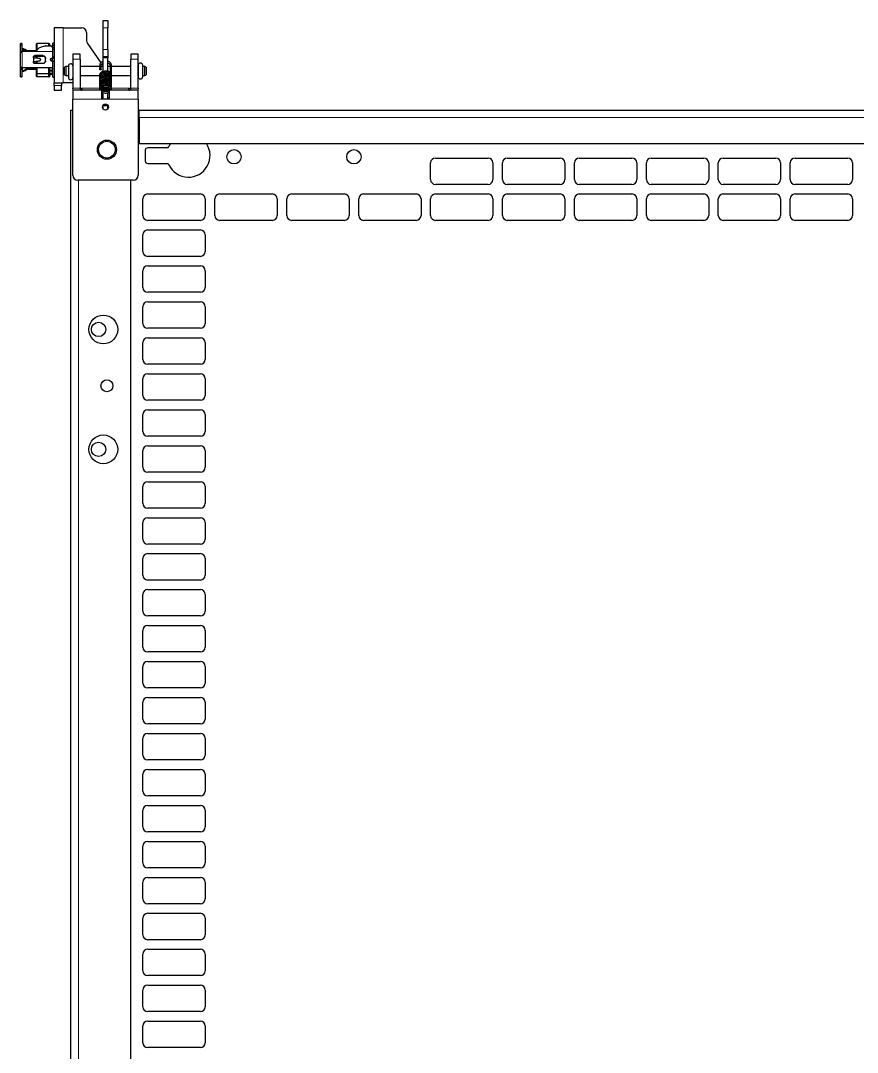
# Model space of a CAD drawing. Header units: millimetres. Extents: x -827 to 1057, y -90 to 1990.
# Drawn here: x 285 to 634, y 1420 to 1850.3 of the extents above; entities that cross this region are included whole.
import ezdxf

# ---------------------------------------------------------------- set-up
doc = ezdxf.new("R2010")
doc.units = ezdxf.units.MM

msp = doc.modelspace()

# ---------------------------------------------------------------- linework, layer by layer
at = {"color": 7, "linetype": 'Continuous', "lineweight": 25}
for p, q in [((302.75, 1847.27), (298.95, 1847.27)), ((298.95, 1847.27), (298.95, 1824.27)), ((302.75, 1847.27), (310.45, 1847.27)), ((319.35, 1850.27), (321.35, 1850.27)), ((319.35, 1847.27), (319.35, 1850.27)), ((319.35, 1838.27), (319.35, 1847.27)), ((321.35, 1850.27), (321.35, 1847.27)), ((321.35, 1838.27), (321.35, 1847.27)), ((312.45, 1845.27), (312.45, 1841.9)), ((285.45, 1840.77), (284.95, 1840.77)), ((284.95, 1840.01), (284.95, 1840.77)), ((285.45, 1840.01), (284.95, 1840.01)), ((284.95, 1836.94), (284.95, 1840.01)), ((285.45, 1840.77), (285.45, 1840.01)), ((285.45, 1840.01), (285.45, 1837.35)), ((286.15, 1838.51), (285.65, 1838.51)), ((286.15, 1838.24), (285.65, 1838.24)), ((285.65, 1838.24), (285.65, 1837.78)), ((285.65, 1837.78), (286.15, 1837.78)), ((286.15, 1837.78), (286.15, 1838.24)), ((287.65, 1837.38), (287.65, 1837.63)), ((291.48, 1837.63), (287.65, 1837.63)), ((292.41, 1838.71), (291.25, 1837.38)), ((291.67, 1840.77), (291.55, 1840.57)), ((291.55, 1840.57), (291.67, 1840.77)), ((291.55, 1837.72), (291.55, 1840.57)), ((291.67, 1840.77), (291.67, 1837.86)), ((296.75, 1840.77), (291.67, 1840.77)), ((295.35, 1839.72), (297.5, 1839.72)), ((296.95, 1840.66), (296.75, 1840.77)), ((296.75, 1839.72), (296.75, 1840.77)), ((296.75, 1840.77), (296.95, 1840.66)), ((296.95, 1840.66), (296.95, 1839.72)), ((298.25, 1839.22), (298.25, 1837.38)), ((298.45, 1837.61), (298.3, 1837.58)), ((298.95, 1840.87), (298.45, 1840.87)), ((298.45, 1840.1), (298.45, 1840.87)), ((298.45, 1839.05), (298.45, 1840.1)), ((298.45, 1840.1), (298.95, 1840.1)), ((298.45, 1835.06), (298.45, 1839.05)), ((298.45, 1839.05), (298.95, 1839.05)), ((312.82, 1840.76), (318.46, 1832.7)), ((319.35, 1835.27), (319.35, 1838.27)), ((321.35, 1838.27), (321.35, 1835.27)), ((284.96, 1836.94), (284.95, 1836.94)), ((284.95, 1836.86), (284.95, 1836.94)), ((284.95, 1830.99), (284.95, 1836.86)), ((291.25, 1837.38), (285.65, 1837.38)), ((290.35, 1834.82), (290.35, 1835.2)), ((290.35, 1834.82), (290.35, 1833.22)), ((290.35, 1832.84), (290.35, 1833.22)), ((294.15, 1835.67), (290.85, 1835.67)), ((290.85, 1835.47), (294.15, 1835.47)), ((291.55, 1834.7), (291.55, 1835.47)), ((291.55, 1832.5), (291.55, 1833.33)), ((291.67, 1835.47), (291.67, 1834.73)), ((291.67, 1833.35), (291.67, 1832.5)), ((292.64, 1833.48), (292.7, 1833.49)), ((293.28, 1834.03), (293.28, 1833.99)), ((295.35, 1833.54), (295.35, 1834.5)), ((297.45, 1833.94), (297.45, 1834.11)), ((298, 1834.65), (298.25, 1834.65)), ((298, 1834.56), (298.25, 1834.56)), ((298, 1833.43), (298.25, 1833.43)), ((298, 1833.39), (298.25, 1833.39)), ((298.15, 1834.56), (298.15, 1833.43)), ((298.95, 1835.06), (298.45, 1835.06)), ((298.45, 1834.69), (298.45, 1835.06)), ((298.45, 1833.37), (298.45, 1833.21)), ((298.45, 1826.67), (298.45, 1833.21)), ((298.95, 1833.21), (298.45, 1833.21)), ((309.75, 1836.27), (306.75, 1836.27)), ((306.75, 1836.27), (306.75, 1834.27)), ((306.75, 1834.27), (306.75, 1822.07)), ((309.75, 1834.27), (309.75, 1836.27)), ((309.75, 1834.27), (309.75, 1822.07)), ((319.35, 1835.27), (321.35, 1835.27)), ((319.35, 1834.77), (319.35, 1835.27)), ((319.35, 1829.09), (319.35, 1834.77)), ((321.35, 1835.27), (321.35, 1834.77)), ((321.35, 1829.17), (321.35, 1834.77)), ((330.95, 1836.27), (330.95, 1834.27)), ((333.95, 1836.27), (330.95, 1836.27)), ((330.95, 1822.07), (330.95, 1834.27)), ((333.95, 1834.27), (333.95, 1836.27)), ((333.95, 1822.07), (333.95, 1834.27)), ((284.95, 1829.93), (284.95, 1830.99)), ((285.45, 1829.93), (284.95, 1829.93)), ((284.95, 1826.86), (284.95, 1829.93)), ((285.45, 1830.55), (285.45, 1829.93)), ((285.45, 1829.93), (285.45, 1826.86)), ((287.65, 1830.53), (285.65, 1830.53)), ((286.15, 1829.31), (285.65, 1829.31)), ((286.15, 1829.03), (285.65, 1829.03)), ((287.65, 1829.91), (286.98, 1829.91)), ((291.25, 1830.17), (287.26, 1830.17)), ((298.25, 1830.53), (287.65, 1830.53)), ((291.48, 1829.91), (287.65, 1829.91)), ((290.85, 1832.5), (294.15, 1832.5)), ((294.15, 1832.35), (290.85, 1832.35)), ((291.25, 1830.53), (291.25, 1830.17)), ((291.55, 1829.82), (291.25, 1830.17)), ((291.27, 1830.53), (291.55, 1830.19)), ((291.55, 1828.18), (291.55, 1830.53)), ((291.67, 1830.53), (291.67, 1828.1)), ((296.75, 1828.1), (296.75, 1830.53)), ((296.95, 1830.53), (296.95, 1828.14)), ((296.95, 1829.62), (298.15, 1829.62)), ((298.15, 1830.54), (298.15, 1829.62)), ((298.45, 1829.93), (298.15, 1830)), ((298.45, 1829.67), (298.15, 1829.77)), ((298.25, 1829.97), (298.25, 1830.53)), ((298.25, 1828.7), (298.25, 1829.14)), ((303.8, 1831.17), (303.3, 1830.88)), ((303.3, 1827.66), (303.3, 1830.88)), ((304.86, 1831.17), (303.8, 1831.17)), ((303.8, 1831.17), (303.8, 1827.37)), ((304.86, 1831.3), (304.86, 1826.6)), ((317.92, 1831.17), (309.75, 1831.17)), ((317.93, 1831.51), (317.91, 1829.9)), ((318.51, 1829.89), (318.53, 1831.5)), ((319.35, 1831.17), (318.52, 1831.17)), ((321.35, 1831.27), (322.32, 1831.27)), ((322.32, 1831.17), (321.35, 1831.17)), ((322.32, 1831.38), (322.29, 1828.73)), ((322.88, 1828.12), (322.92, 1831.37)), ((322.92, 1831.27), (330.95, 1831.27)), ((330.95, 1831.17), (322.92, 1831.17)), ((333.96, 1831.17), (333.95, 1831.17)), ((333.96, 1831.64), (333.96, 1826.94)), ((335.86, 1826.94), (335.86, 1831.64)), ((336.8, 1831.17), (335.86, 1831.17)), ((337.3, 1830.88), (336.8, 1831.17)), ((336.8, 1827.37), (336.8, 1831.17)), ((337.3, 1830.88), (337.3, 1827.66)), ((285.45, 1826.86), (284.95, 1826.86)), ((284.95, 1826.77), (284.95, 1826.86)), ((284.95, 1826.77), (285.45, 1826.77)), ((285.45, 1826.86), (285.45, 1826.77)), ((291.67, 1828.1), (291.55, 1828.18)), ((291.55, 1826.97), (291.55, 1828.18)), ((291.55, 1826.97), (291.67, 1826.77)), ((291.67, 1826.77), (291.55, 1826.97)), ((291.55, 1826.97), (291.55, 1826.97)), ((296.75, 1828.1), (291.67, 1828.1)), ((291.67, 1828.1), (291.67, 1826.77)), ((296.75, 1826.77), (291.67, 1826.77)), ((296.95, 1828.14), (296.75, 1828.1)), ((296.75, 1826.77), (296.75, 1828.1)), ((296.75, 1826.77), (296.95, 1826.89)), ((296.95, 1826.89), (296.75, 1826.77)), ((297.5, 1828.2), (296.95, 1828.2)), ((296.95, 1828.14), (296.95, 1826.89)), ((296.95, 1827.83), (297.5, 1827.83)), ((298.25, 1828.7), (298.25, 1828.33)), ((298.45, 1826.67), (298.95, 1826.67)), ((303.3, 1827.66), (303.8, 1827.37)), ((303.8, 1827.37), (304.86, 1827.37)), ((309.75, 1827.37), (317.91, 1827.37)), ((318.63, 1825.06), (318.53, 1825.19)), ((319.03, 1824.69), (318.91, 1824.77)), ((322.39, 1825.93), (322.63, 1825.69)), ((322.82, 1827.37), (330.95, 1827.37)), ((322.89, 1827.69), (322.84, 1828.1)), ((322.89, 1827.63), (322.89, 1827.69)), ((333.95, 1827.37), (333.96, 1827.37)), ((335.86, 1827.37), (336.8, 1827.37)), ((336.8, 1827.37), (337.3, 1827.66)), ((298.95, 1824.27), (302.75, 1824.27)), ((298.95, 1823.27), (298.95, 1824.27)), ((298.95, 1823.27), (298.95, 1821.27)), ((298.95, 1821.27), (301.95, 1821.27)), ((301.95, 1824.27), (301.95, 1823.27)), ((301.95, 1821.27), (301.95, 1823.27)), ((306.75, 1824.27), (302.75, 1824.27)), ((306.75, 1821.27), (306.75, 1817.47)), ((318.85, 1821.27), (306.75, 1821.27)), ((309.75, 1822.07), (310.55, 1822.07)), ((310.55, 1822.07), (310.55, 1821.27)), ((317.81, 1821.38), (317.8, 1821.32)), ((317.8, 1821.32), (317.8, 1821.27)), ((317.91, 1821.77), (317.81, 1821.38)), ((318.4, 1821.28), (318.41, 1821.33)), ((318.41, 1821.33), (318.46, 1821.52)), ((318.85, 1817.47), (318.85, 1821.27)), ((319.35, 1817.47), (319.35, 1820.23)), ((333.95, 1821.27), (321.85, 1821.27)), ((321.85, 1821.27), (321.85, 1817.47)), ((330.15, 1821.27), (330.15, 1822.07)), ((330.15, 1822.07), (330.95, 1822.07)), ((333.95, 1817.47), (333.95, 1821.27)), ((306.75, 1785.77), (306.75, 1817.47)), ((318.85, 1818.27), (319.35, 1818.27)), ((321.85, 1817.47), (318.85, 1817.47)), ((321.35, 1817.47), (321.35, 1820.17)), ((321.35, 1818.27), (321.85, 1818.27)), ((333.95, 1817.47), (333.95, 1785.77)), ((305.95, 1812.97), (306.75, 1812.97)), ((305.95, 129.97), (305.95, 1812.97)), ((319.35, 1813.47), (319.35, 1814.97)), ((321.35, 1813.47), (321.35, 1814.97)), ((334.45, 1812.97), (333.95, 1812.97)), ((334.45, 1812.98), (963.45, 1812.98)), ((334.45, 1809.88), (334.45, 1812.98)), ((334.45, 1809.88), (334.45, 1798.98)), ((334.45, 1798.98), (963.45, 1798.98)), ((347.47, 1798.98), (346.81, 1797.81)), ((336.95, 1796.23), (336.95, 1791.73)), ((345.9, 1797.23), (337.95, 1797.23)), ((337.95, 1790.73), (345.9, 1790.73)), ((455.95, 1783.97), (455.95, 1790.97)), ((457.95, 1792.97), (479.95, 1792.97)), ((481.95, 1790.97), (481.95, 1783.97)), ((485.95, 1783.97), (485.95, 1790.97)), ((487.95, 1792.97), (509.95, 1792.97)), ((511.95, 1790.97), (511.95, 1783.97)), ((515.95, 1783.97), (515.95, 1790.97)), ((517.95, 1792.97), (539.95, 1792.97)), ((541.95, 1790.97), (541.95, 1783.97)), ((545.95, 1783.97), (545.95, 1790.97)), ((547.95, 1792.97), (569.95, 1792.97)), ((571.95, 1790.97), (571.95, 1783.97)), ((575.95, 1783.97), (575.95, 1790.97)), ((577.95, 1792.97), (599.95, 1792.97)), ((601.95, 1790.97), (601.95, 1783.97)), ((605.95, 1783.97), (605.95, 1790.97)), ((607.95, 1792.97), (629.95, 1792.97)), ((631.95, 1790.97), (631.95, 1783.97)), ((331.95, 1783.77), (308.75, 1783.77)), ((330.95, 129.97), (330.95, 1783.77)), ((479.95, 1781.97), (457.95, 1781.97)), ((509.95, 1781.97), (487.95, 1781.97)), ((539.95, 1781.97), (517.95, 1781.97)), ((569.95, 1781.97), (547.95, 1781.97)), ((599.95, 1781.97), (577.95, 1781.97)), ((629.95, 1781.97), (607.95, 1781.97)), ((337.95, 1777.97), (359.95, 1777.97)), ((367.95, 1777.97), (389.95, 1777.97)), ((397.95, 1777.97), (419.95, 1777.97)), ((427.95, 1777.97), (449.95, 1777.97)), ((457.95, 1777.97), (479.95, 1777.97)), ((487.95, 1777.97), (509.95, 1777.97)), ((517.95, 1777.97), (539.95, 1777.97)), ((547.95, 1777.97), (569.95, 1777.97)), ((577.95, 1777.97), (599.95, 1777.97)), ((607.95, 1777.97), (629.95, 1777.97)), ((335.95, 1768.97), (335.95, 1775.97)), ((361.95, 1775.97), (361.95, 1768.97)), ((365.95, 1768.97), (365.95, 1775.97)), ((391.95, 1775.97), (391.95, 1768.97)), ((395.95, 1768.97), (395.95, 1775.97)), ((421.95, 1775.97), (421.95, 1768.97)), ((425.95, 1768.97), (425.95, 1775.97)), ((451.95, 1775.97), (451.95, 1768.97)), ((455.95, 1768.97), (455.95, 1775.97)), ((481.95, 1775.97), (481.95, 1768.97)), ((485.95, 1768.97), (485.95, 1775.97)), ((511.95, 1775.97), (511.95, 1768.97)), ((515.95, 1768.97), (515.95, 1775.97)), ((541.95, 1775.97), (541.95, 1768.97)), ((545.95, 1768.97), (545.95, 1775.97)), ((571.95, 1775.97), (571.95, 1768.97)), ((575.95, 1768.97), (575.95, 1775.97)), ((601.95, 1775.97), (601.95, 1768.97)), ((605.95, 1768.97), (605.95, 1775.97)), ((631.95, 1775.97), (631.95, 1768.97)), ((359.95, 1766.97), (337.95, 1766.97)), ((389.95, 1766.97), (367.95, 1766.97)), ((419.95, 1766.97), (397.95, 1766.97)), ((449.95, 1766.97), (427.95, 1766.97)), ((479.95, 1766.97), (457.95, 1766.97)), ((509.95, 1766.97), (487.95, 1766.97)), ((539.95, 1766.97), (517.95, 1766.97)), ((569.95, 1766.97), (547.95, 1766.97)), ((599.95, 1766.97), (577.95, 1766.97)), ((629.95, 1766.97), (607.95, 1766.97)), ((335.95, 1753.97), (335.95, 1760.97)), ((337.95, 1762.97), (359.95, 1762.97)), ((361.95, 1760.97), (361.95, 1753.97)), ((359.95, 1751.97), (337.95, 1751.97)), ((337.95, 1747.97), (359.95, 1747.97)), ((335.95, 1738.97), (335.95, 1745.97)), ((361.95, 1745.97), (361.95, 1738.97)), ((359.95, 1736.97), (337.95, 1736.97)), ((335.95, 1723.97), (335.95, 1730.97)), ((337.95, 1732.97), (359.95, 1732.97)), ((361.95, 1730.97), (361.95, 1723.97)), ((359.95, 1721.97), (337.95, 1721.97)), ((337.95, 1717.97), (359.95, 1717.97)), ((335.95, 1708.97), (335.95, 1715.97)), ((361.95, 1715.97), (361.95, 1708.97)), ((359.95, 1706.97), (337.95, 1706.97)), ((335.95, 1693.97), (335.95, 1700.97)), ((337.95, 1702.97), (359.95, 1702.97)), ((361.95, 1700.97), (361.95, 1693.97)), ((359.95, 1691.97), (337.95, 1691.97)), ((337.95, 1687.97), (359.95, 1687.97)), ((335.95, 1678.97), (335.95, 1685.97)), ((361.95, 1685.97), (361.95, 1678.97)), ((359.95, 1676.97), (337.95, 1676.97)), ((335.95, 1663.97), (335.95, 1670.97)), ((337.95, 1672.97), (359.95, 1672.97)), ((361.95, 1670.97), (361.95, 1663.97)), ((359.95, 1661.97), (337.95, 1661.97)), ((337.95, 1657.97), (359.95, 1657.97)), ((335.95, 1648.97), (335.95, 1655.97)), ((361.95, 1655.97), (361.95, 1648.97)), ((359.95, 1646.97), (337.95, 1646.97)), ((335.95, 1633.97), (335.95, 1640.97)), ((337.95, 1642.97), (359.95, 1642.97)), ((361.95, 1640.97), (361.95, 1633.97)), ((359.95, 1631.97), (337.95, 1631.97)), ((337.95, 1627.97), (359.95, 1627.97)), ((335.95, 1618.97), (335.95, 1625.97)), ((361.95, 1625.97), (361.95, 1618.97)), ((359.95, 1616.97), (337.95, 1616.97)), ((335.95, 1603.97), (335.95, 1610.97)), ((337.95, 1612.97), (359.95, 1612.97)), ((361.95, 1610.97), (361.95, 1603.97)), ((359.95, 1601.97), (337.95, 1601.97)), ((337.95, 1597.97), (359.95, 1597.97)), ((335.95, 1588.97), (335.95, 1595.97)), ((361.95, 1595.97), (361.95, 1588.97)), ((359.95, 1586.97), (337.95, 1586.97)), ((335.95, 1573.97), (335.95, 1580.97)), ((337.95, 1582.97), (359.95, 1582.97)), ((361.95, 1580.97), (361.95, 1573.97)), ((359.95, 1571.97), (337.95, 1571.97)), ((337.95, 1567.97), (359.95, 1567.97)), ((335.95, 1558.97), (335.95, 1565.97)), ((361.95, 1565.97), (361.95, 1558.97)), ((359.95, 1556.97), (337.95, 1556.97)), ((335.95, 1543.97), (335.95, 1550.97)), ((337.95, 1552.97), (359.95, 1552.97)), ((361.95, 1550.97), (361.95, 1543.97)), ((359.95, 1541.97), (337.95, 1541.97)), ((337.95, 1537.97), (359.95, 1537.97)), ((335.95, 1528.97), (335.95, 1535.97)), ((361.95, 1535.97), (361.95, 1528.97)), ((359.95, 1526.97), (337.95, 1526.97)), ((335.95, 1513.97), (335.95, 1520.97)), ((337.95, 1522.97), (359.95, 1522.97)), ((361.95, 1520.97), (361.95, 1513.97)), ((359.95, 1511.97), (337.95, 1511.97)), ((337.95, 1507.97), (359.95, 1507.97)), ((335.95, 1498.97), (335.95, 1505.97)), ((361.95, 1505.97), (361.95, 1498.97)), ((359.95, 1496.97), (337.95, 1496.97)), ((335.95, 1483.97), (335.95, 1490.97)), ((337.95, 1492.97), (359.95, 1492.97)), ((361.95, 1490.97), (361.95, 1483.97)), ((359.95, 1481.97), (337.95, 1481.97)), ((335.95, 1468.97), (335.95, 1475.97)), ((337.95, 1477.97), (359.95, 1477.97)), ((361.95, 1475.97), (361.95, 1468.97)), ((359.95, 1466.97), (337.95, 1466.97)), ((335.95, 1453.97), (335.95, 1460.97)), ((337.95, 1462.97), (359.95, 1462.97)), ((361.95, 1460.97), (361.95, 1453.97)), ((359.95, 1451.97), (337.95, 1451.97)), ((335.95, 1438.97), (335.95, 1445.97)), ((337.95, 1447.97), (359.95, 1447.97)), ((361.95, 1445.97), (361.95, 1438.97)), ((359.95, 1436.97), (337.95, 1436.97)), ((337.95, 1432.97), (359.95, 1432.97)), ((335.95, 1423.97), (335.95, 1430.97)), ((361.95, 1430.97), (361.95, 1423.97)), ((359.95, 1421.97), (337.95, 1421.97))]:
    msp.add_line(p, q, dxfattribs=at)
at = {"color": 8, "linetype": 'Continuous', "lineweight": 18}
for p, q in [((302.75, 1847.27), (302.75, 1824.27)), ((321.35, 1847.27), (319.35, 1847.27)), ((319.35, 1838.27), (321.35, 1838.27)), ((285.65, 1837.38), (285.65, 1830.53)), ((290.85, 1835.67), (290.85, 1835.47)), ((298.25, 1837.38), (291.25, 1837.38)), ((294.15, 1835.47), (294.15, 1835.67)), ((298, 1834.65), (298, 1834.56)), ((298, 1833.43), (298, 1833.39)), ((298.25, 1834.65), (298.25, 1837.38)), ((298.25, 1830.53), (298.25, 1833.39)), ((306.75, 1834.27), (309.75, 1834.27)), ((321.35, 1834.77), (319.35, 1834.77)), ((330.95, 1834.27), (333.95, 1834.27)), ((285.65, 1830.17), (285.65, 1829.91)), ((290.85, 1832.5), (290.85, 1832.35)), ((294.15, 1832.35), (294.15, 1832.5)), ((297.5, 1827.83), (297.5, 1828.2)), ((322.41, 1827.46), (322.47, 1827.43)), ((301.95, 1823.27), (298.95, 1823.27)), ((309.75, 1822.07), (306.75, 1822.07)), ((310.55, 1822.07), (317.86, 1822.07)), ((318.39, 1821.27), (318.41, 1821.33)), ((322.82, 1822.07), (330.15, 1822.07)), ((330.95, 1822.07), (333.95, 1822.07)), ((306.75, 1817.47), (318.85, 1817.47)), ((321.85, 1817.47), (333.95, 1817.47)), ((334.45, 1809.88), (963.45, 1809.88)), ((309.05, 129.97), (309.05, 1783.77))]:
    msp.add_line(p, q, dxfattribs=at)
at = {"color": 7, "linetype": 'Continuous', "lineweight": 25, "flags": 128}
for points in [[(285.65, 1837.63), (285.52, 1837.62), (285.45, 1837.61)], [(285.65, 1830.17), (285.52, 1830.18), (285.45, 1830.19)], [(285.65, 1829.91), (285.52, 1829.92), (285.45, 1829.94)], [(318.22, 1830.08), (318.33, 1830.06), (318.43, 1830.02), (318.49, 1829.96), (318.51, 1829.89), (318.48, 1829.82), (318.41, 1829.77), (318.31, 1829.73), (318.19, 1829.72), (318.08, 1829.74), (317.99, 1829.78), (317.92, 1829.84), (317.91, 1829.91), (317.93, 1829.98), (318, 1830.03), (318.1, 1830.07), (318.22, 1830.08)], [(320.42, 1825.56), (320.42, 1825.6), (320.42, 1825.66)], [(322.47, 1827.77), (322.55, 1827.76), (322.67, 1827.79), (322.76, 1827.86), (322.83, 1827.94), (322.85, 1828.04), (322.83, 1828.13), (322.77, 1828.2), (322.67, 1828.24), (322.56, 1828.25), (322.56, 1828.25)], [(306.84, 1821.27), (306.83, 1821.33), (306.75, 1822.07)], [(322.75, 1821.83), (322.82, 1822.07), (322.75, 1822.38), (322.58, 1822.68), (322.11, 1823.1), (321.66, 1823.32), (321.02, 1823.48), (320.08, 1823.5), (319.5, 1823.36), (318.87, 1823.05), (318.58, 1822.8), (318.38, 1822.49), (318.31, 1822.17), (318.36, 1821.94), (318.36, 1821.94)], [(322.76, 1822.35), (322.82, 1822.59), (322.76, 1822.9), (322.59, 1823.2), (322.12, 1823.62), (321.67, 1823.84), (321.03, 1824), (320.1, 1824.02), (319.51, 1823.88), (318.88, 1823.58), (318.59, 1823.33), (318.39, 1823.01), (318.32, 1822.69), (318.37, 1822.47), (318.37, 1822.47)], [(333.95, 1822.07), (333.88, 1821.33), (333.87, 1821.27)]]:
    msp.add_lwpolyline(points, dxfattribs=at)
at = {"color": 8, "linetype": 'Continuous', "lineweight": 18, "flags": 128}
for points in [[(297.44, 1829.62), (297.44, 1829.57), (297.43, 1829.43), (297.42, 1829.28), (297.41, 1829.19), (297.41, 1829.19), (297.41, 1829.19)], [(317.93, 1831.51), (317.93, 1831.52), (317.95, 1831.58), (318.02, 1831.64), (318.12, 1831.67), (318.24, 1831.68)], [(318.24, 1831.68), (318.35, 1831.67), (318.45, 1831.63), (318.51, 1831.57), (318.53, 1831.5)], [(322.64, 1831.55), (322.52, 1831.54), (322.42, 1831.5), (322.35, 1831.45), (322.32, 1831.38), (322.32, 1831.38)], [(322.92, 1831.37), (322.91, 1831.43), (322.84, 1831.49), (322.75, 1831.53), (322.64, 1831.55)], [(322.29, 1827.72), (322.29, 1827.72), (322.3, 1827.66)], [(322.59, 1827.93), (322.47, 1827.92), (322.42, 1827.91)], [(317.8, 1821.32), (317.8, 1821.31), (317.81, 1821.27)], [(317.81, 1821.38), (317.81, 1821.36), (317.83, 1821.27)]]:
    msp.add_lwpolyline(points, dxfattribs=at)
at = {"color": 7, "linetype": 'Continuous', "lineweight": 25}
for centre, radius in [((320.35, 1814.22), 1.25), ((320.95, 1796.47), 4), ((320.95, 1796.47), 3.5), ((373.95, 1793.48), 3), ((423.95, 1793.48), 3), ((319.45, 1721.47), 6), ((317.45, 1721.47), 3), ((320.95, 1697.97), 2.5), ((319.45, 1671.47), 6), ((317.45, 1671.47), 3)]:
    msp.add_circle(centre, radius, dxfattribs=at)
for centre, radius, start, end in [((310.45, 1845.27), 2, 0, 90), ((314.45, 1841.9), 2, 180, 214.992), ((295.35, 1838.62), 1.1, 89.9618, 100.1433), ((297.61, 1839.06), 0.665, 13.4486, 98.9562), ((298.28, 1837.55), 0.18, 262.8557, 350.3631), ((285.58, 1836.75), 0.63, 82.8557, 170.3631), ((298.3, 1834.96), 0.306, 260.9096, 299.7098), ((298.42, 1835.62), 1.07, 260.9096, 299.7098), ((298.43, 1831.17), 2.27, 76.5937, 94.3958), ((298.3, 1832.74), 0.648, 76.5937, 94.3958), ((285.56, 1831.14), 0.62, 193.4486, 278.9562), ((298.28, 1830.35), 0.177, 13.4486, 98.9562), ((298.28, 1829.99), 0.18, 9.6369, 97.1443), ((305.81, 1831.3), 0.95, 3.5614, 180), ((320.5, 1833.27), 2, 214.992, 235.204), ((334.91, 1831.64), 0.95, 0, 180), ((297.61, 1828.85), 0.665, 261.0438, 346.5514), ((297.61, 1828.48), 0.665, 261.0438, 346.5514), ((305.81, 1826.6), 0.95, 180, 356.4386), ((334.91, 1826.94), 0.95, 180, 0), ((310.55, 1822.07), 0.8, 180, 270), ((330.15, 1822.07), 0.8, 270, 0), ((354.95, 1793.98), 9, 205.1507, 33.749), ((337.95, 1796.23), 1, 90, 180), ((345.9, 1798.23), 1, 270, 334.8493), ((337.95, 1791.73), 1, 180, 270), ((345.9, 1789.73), 1, 25.1507, 90), ((457.95, 1790.97), 2, 90, 180), ((479.95, 1790.97), 2, 0, 90), ((487.95, 1790.97), 2, 90, 180), ((509.95, 1790.97), 2, 0, 90), ((517.95, 1790.97), 2, 90, 180), ((539.95, 1790.97), 2, 0, 90), ((547.95, 1790.97), 2, 90, 180), ((569.95, 1790.97), 2, 0, 90), ((577.95, 1790.97), 2, 90, 180), ((599.95, 1790.97), 2, 0, 90), ((607.95, 1790.97), 2, 90, 180), ((629.95, 1790.97), 2, 0, 90), ((308.75, 1785.77), 2, 180, 270), ((331.95, 1785.77), 2, 270, 0), ((457.95, 1783.97), 2, 180, 270), ((479.95, 1783.97), 2, 270, 360), ((487.95, 1783.97), 2, 180, 270), ((509.95, 1783.97), 2, 270, 360), ((517.95, 1783.97), 2, 180, 270), ((539.95, 1783.97), 2, 270, 360), ((547.95, 1783.97), 2, 180, 270), ((569.95, 1783.97), 2, 270, 360), ((577.95, 1783.97), 2, 180, 270), ((599.95, 1783.97), 2, 270, 360), ((607.95, 1783.97), 2, 180, 270), ((629.95, 1783.97), 2, 270, 360), ((337.95, 1775.97), 2, 90, 180), ((359.95, 1775.97), 2, 0, 90), ((367.95, 1775.97), 2, 90, 180), ((389.95, 1775.97), 2, 0, 90), ((397.95, 1775.97), 2, 90, 180), ((419.95, 1775.97), 2, 0, 90), ((427.95, 1775.97), 2, 90, 180), ((449.95, 1775.97), 2, 0, 90), ((457.95, 1775.97), 2, 90, 180), ((479.95, 1775.97), 2, 0, 90), ((487.95, 1775.97), 2, 90, 180), ((509.95, 1775.97), 2, 0, 90), ((517.95, 1775.97), 2, 90, 180), ((539.95, 1775.97), 2, 0, 90), ((547.95, 1775.97), 2, 90, 180), ((569.95, 1775.97), 2, 0, 90), ((577.95, 1775.97), 2, 90, 180), ((599.95, 1775.97), 2, 0, 90), ((607.95, 1775.97), 2, 90, 180), ((629.95, 1775.97), 2, 0, 90), ((337.95, 1768.97), 2, 180, 270), ((359.95, 1768.97), 2, 270, 0), ((367.95, 1768.97), 2, 180, 270), ((389.95, 1768.97), 2, 270, 360), ((397.95, 1768.97), 2, 180, 270), ((419.95, 1768.97), 2, 270, 360), ((427.95, 1768.97), 2, 180, 270), ((449.95, 1768.97), 2, 270, 360), ((457.95, 1768.97), 2, 180, 270), ((479.95, 1768.97), 2, 270, 360), ((487.95, 1768.97), 2, 180, 270), ((509.95, 1768.97), 2, 270, 360), ((517.95, 1768.97), 2, 180, 270), ((539.95, 1768.97), 2, 270, 360), ((547.95, 1768.97), 2, 180, 270), ((569.95, 1768.97), 2, 270, 360), ((577.95, 1768.97), 2, 180, 270), ((599.95, 1768.97), 2, 270, 360), ((607.95, 1768.97), 2, 180, 270), ((629.95, 1768.97), 2, 270, 360), ((337.95, 1760.97), 2, 90, 180), ((359.95, 1760.97), 2, 0, 90), ((337.95, 1753.97), 2, 180, 270), ((359.95, 1753.97), 2, 270, 0), ((337.95, 1745.97), 2, 90, 180), ((359.95, 1745.97), 2, 0, 90), ((337.95, 1738.97), 2, 180, 270), ((359.95, 1738.97), 2, 270, 0), ((337.95, 1730.97), 2, 90, 180), ((359.95, 1730.97), 2, 0, 90), ((337.95, 1723.97), 2, 180, 270), ((359.95, 1723.97), 2, 270, 0), ((337.95, 1715.97), 2, 90, 180), ((359.95, 1715.97), 2, 0, 90), ((337.95, 1708.97), 2, 180, 270), ((359.95, 1708.97), 2, 270, 0), ((337.95, 1700.97), 2, 90, 180), ((359.95, 1700.97), 2, 0, 90), ((337.95, 1693.97), 2, 180, 270), ((359.95, 1693.97), 2, 270, 0), ((337.95, 1685.97), 2, 90, 180), ((359.95, 1685.97), 2, 0, 90), ((337.95, 1678.97), 2, 180, 270), ((359.95, 1678.97), 2, 270, 0), ((337.95, 1670.97), 2, 90, 180), ((359.95, 1670.97), 2, 0, 90), ((337.95, 1663.97), 2, 180, 270), ((359.95, 1663.97), 2, 270, 0), ((337.95, 1655.97), 2, 90, 180), ((359.95, 1655.97), 2, 0, 90), ((337.95, 1648.97), 2, 180, 270), ((359.95, 1648.97), 2, 270, 0), ((337.95, 1640.97), 2, 90, 180), ((359.95, 1640.97), 2, 0, 90), ((337.95, 1633.97), 2, 180, 270), ((359.95, 1633.97), 2, 270, 0), ((337.95, 1625.97), 2, 90, 180), ((359.95, 1625.97), 2, 0, 90), ((337.95, 1618.97), 2, 180, 270), ((359.95, 1618.97), 2, 270, 0), ((337.95, 1610.97), 2, 90, 180), ((359.95, 1610.97), 2, 0, 90), ((337.95, 1603.97), 2, 180, 270), ((359.95, 1603.97), 2, 270, 0), ((337.95, 1595.97), 2, 90, 180), ((359.95, 1595.97), 2, 0, 90), ((337.95, 1588.97), 2, 180, 270), ((359.95, 1588.97), 2, 270, 0), ((337.95, 1580.97), 2, 90, 180), ((359.95, 1580.97), 2, 0, 90), ((337.95, 1573.97), 2, 180, 270), ((359.95, 1573.97), 2, 270, 0), ((337.95, 1565.97), 2, 90, 180), ((359.95, 1565.97), 2, 0, 90), ((337.95, 1558.97), 2, 180, 270), ((359.95, 1558.97), 2, 270, 0), ((337.95, 1550.97), 2, 90, 180), ((359.95, 1550.97), 2, 0, 90), ((337.95, 1543.97), 2, 180, 270), ((359.95, 1543.97), 2, 270, 0), ((337.95, 1535.97), 2, 90, 180), ((359.95, 1535.97), 2, 0, 90), ((337.95, 1528.97), 2, 180, 270), ((359.95, 1528.97), 2, 270, 0), ((337.95, 1520.97), 2, 90, 180), ((359.95, 1520.97), 2, 0, 90), ((337.95, 1513.97), 2, 180, 270), ((359.95, 1513.97), 2, 270, 0), ((337.95, 1505.97), 2, 90, 180), ((359.95, 1505.97), 2, 0, 90), ((337.95, 1498.97), 2, 180, 270), ((359.95, 1498.97), 2, 270, 0), ((337.95, 1490.97), 2, 90, 180), ((359.95, 1490.97), 2, 0, 90), ((337.95, 1483.97), 2, 180, 270), ((359.95, 1483.97), 2, 270, 0), ((337.95, 1475.97), 2, 90, 180), ((359.95, 1475.97), 2, 0, 90), ((337.95, 1468.97), 2, 180, 270), ((359.95, 1468.97), 2, 270, 0), ((337.95, 1460.97), 2, 90, 180), ((359.95, 1460.97), 2, 0, 90), ((337.95, 1453.97), 2, 180, 270), ((359.95, 1453.97), 2, 270, 0), ((337.95, 1445.97), 2, 90, 180), ((359.95, 1445.97), 2, 0, 90), ((337.95, 1438.97), 2, 180, 270), ((359.95, 1438.97), 2, 270, 0), ((337.95, 1430.97), 2, 90, 180), ((359.95, 1430.97), 2, 0, 90), ((337.95, 1423.97), 2, 180, 270), ((359.95, 1423.97), 2, 270, 0)]:
    msp.add_arc(centre, radius, start, end, dxfattribs=at)
at = {"color": 8, "linetype": 'Continuous', "lineweight": 18}
for centre, radius, start, end in [((313.75, 1826.05), 6.7, 355.8494, 0.6968), ((322.66, 1827.72), 0.235, 292.4775, 353.5864), ((322.66, 1827.66), 0.233, 295.0586, 353.6892)]:
    msp.add_arc(centre, radius, start, end, dxfattribs=at)
at = {"color": 7, "linetype": 'Continuous', "lineweight": 25}
for points, knots in [([(285.65, 1837.38), (285.65, 1837.38), (285.65, 1837.56), (285.65, 1837.67), (285.65, 1837.78)], [0, 0, 0, 0, 0.000208, 1, 1, 1, 1]), ([(287.65, 1837.63), (287.37, 1837.84), (286.87, 1838.22), (286.37, 1838.42), (286.15, 1838.51)], [0, 0, 0, 0, 0.559911, 1, 1, 1, 1]), ([(287.26, 1837.38), (287.11, 1837.52), (286.74, 1837.87), (286.37, 1838.1), (286.15, 1838.24)], [0, 0, 0, 0, 0.403562, 1, 1, 1, 1]), ([(286.82, 1837.38), (286.82, 1837.38), (286.59, 1837.56), (286.37, 1837.67), (286.15, 1837.78)], [0, 0, 0, 0, 0.000208, 1, 1, 1, 1]), ([(292.41, 1838.71), (292.58, 1838.86), (292.93, 1839.16), (293.91, 1839.47), (294.67, 1839.61), (295.16, 1839.7)], [0, 0, 0, 0, 0.254027, 0.526591, 1, 1, 1, 1]), ([(298.45, 1838.58), (298.45, 1838.56), (298.45, 1838.52), (298.43, 1838.47), (298.4, 1838.42), (298.33, 1838.41), (298.28, 1838.4), (298.25, 1838.4)], [0, 0, 0, 0, 0.195353, 0.37764, 0.539051, 0.782239, 1, 1, 1, 1]), ([(298.45, 1838.29), (298.45, 1838.27), (298.45, 1838.23), (298.43, 1838.18), (298.4, 1838.13), (298.33, 1838.12), (298.28, 1838.12), (298.25, 1838.12)], [0, 0, 0, 0, 0.195302, 0.377541, 0.538909, 0.761383, 1, 1, 1, 1]), ([(290.35, 1835.2), (290.36, 1835.25), (290.37, 1835.36), (290.46, 1835.5), (290.58, 1835.6), (290.72, 1835.66), (290.82, 1835.66), (290.85, 1835.67)], [0, 0, 0, 0, 0.2143729, 0.4287785, 0.6425919, 0.8566662, 1, 1, 1, 1]), ([(290.85, 1835.47), (290.8, 1835.47), (290.69, 1835.46), (290.54, 1835.38), (290.42, 1835.26), (290.36, 1835.12), (290.36, 1835.03), (290.35, 1835)], [0, 0, 0, 0, 0.2143846, 0.4287723, 0.6430331, 0.8568019, 1, 1, 1, 1]), ([(290.35, 1834.82), (290.85, 1834.79), (291.52, 1834.76), (292.42, 1834.61), (292.72, 1834.56), (292.88, 1834.54)], [0, 0, 0, 0, 0.587693, 0.790818, 1, 1, 1, 1]), ([(290.35, 1833.22), (290.85, 1833.26), (291.52, 1833.31), (292.42, 1833.46), (292.72, 1833.49), (292.88, 1833.5)], [0, 0, 0, 0, 0.587693, 0.790818, 1, 1, 1, 1]), ([(293.28, 1834.03), (293.28, 1834.08), (293.27, 1834.2), (293.19, 1834.35), (293.08, 1834.47), (292.97, 1834.52), (292.9, 1834.53), (292.88, 1834.54)], [0, 0, 0, 0, 0.225883, 0.451767, 0.67765, 0.903524, 1, 1, 1, 1]), ([(292.88, 1833.5), (292.93, 1833.51), (293.02, 1833.53), (293.15, 1833.62), (293.24, 1833.75), (293.28, 1833.88), (293.28, 1833.96), (293.28, 1833.99)], [0, 0, 0, 0, 0.225867, 0.4517344, 0.6775983, 0.9034793, 1, 1, 1, 1]), ([(294.15, 1835.67), (294.29, 1835.65), (294.56, 1835.63), (294.92, 1835.44), (295.19, 1835.15), (295.33, 1834.82), (295.35, 1834.6), (295.35, 1834.5)], [0, 0, 0, 0, 0.2132377, 0.4264897, 0.6391595, 0.8495978, 1, 1, 1, 1]), ([(295.35, 1834.3), (295.34, 1834.43), (295.32, 1834.7), (295.12, 1835.05), (294.82, 1835.31), (294.49, 1835.45), (294.25, 1835.46), (294.15, 1835.47)], [0, 0, 0, 0, 0.212376, 0.424979, 0.633479, 0.843609, 1, 1, 1, 1]), ([(294.15, 1832.5), (294.29, 1832.51), (294.56, 1832.54), (294.92, 1832.74), (295.19, 1833.03), (295.33, 1833.37), (295.35, 1833.6), (295.35, 1833.7)], [0, 0, 0, 0, 0.212875, 0.425767, 0.637937, 0.847353, 1, 1, 1, 1]), ([(295.35, 1833.54), (295.34, 1833.41), (295.32, 1833.14), (295.12, 1832.79), (294.82, 1832.52), (294.48, 1832.37), (294.25, 1832.36), (294.15, 1832.35)], [0, 0, 0, 0, 0.212833, 0.42585, 0.635542, 0.846587, 1, 1, 1, 1]), ([(297.45, 1834.11), (297.46, 1834.17), (297.47, 1834.29), (297.57, 1834.46), (297.71, 1834.58), (297.86, 1834.64), (297.96, 1834.65), (298, 1834.65)], [0, 0, 0, 0, 0.2143054, 0.4286504, 0.6422794, 0.8562229, 1, 1, 1, 1]), ([(298, 1834.56), (297.94, 1834.56), (297.82, 1834.55), (297.65, 1834.45), (297.53, 1834.31), (297.46, 1834.16), (297.46, 1834.06), (297.45, 1834.02)], [0, 0, 0, 0, 0.214319, 0.428642, 0.642812, 0.856387, 1, 1, 1, 1]), ([(297.45, 1833.98), (297.46, 1833.92), (297.47, 1833.8), (297.57, 1833.63), (297.71, 1833.51), (297.86, 1833.44), (297.96, 1833.43), (298, 1833.43)], [0, 0, 0, 0, 0.214211, 0.428471, 0.641842, 0.855602, 1, 1, 1, 1]), ([(298, 1833.39), (297.94, 1833.4), (297.82, 1833.41), (297.65, 1833.5), (297.53, 1833.64), (297.46, 1833.8), (297.46, 1833.9), (297.45, 1833.94)], [0, 0, 0, 0, 0.214393, 0.428789, 0.643061, 0.856854, 1, 1, 1, 1]), ([(319.35, 1833.31), (319.13, 1833.21), (318.64, 1833), (318.14, 1832.42), (317.95, 1831.88), (317.93, 1831.58), (317.93, 1831.51)], [0, 0, 0, 0, 0.28163, 0.611733, 0.91388, 1, 1, 1, 1]), ([(322.92, 1831.37), (322.92, 1831.51), (322.89, 1831.89), (322.6, 1832.49), (322.06, 1833.04), (321.58, 1833.23), (321.35, 1833.32)], [0, 0, 0, 0, 0.166571, 0.458626, 0.753148, 1, 1, 1, 1]), ([(285.65, 1830.53), (285.65, 1830.25), (285.65, 1829.77), (285.65, 1829.45), (285.65, 1829.31)], [0, 0, 0, 0, 0.559866, 1, 1, 1, 1]), ([(287.65, 1830.53), (287.37, 1830.25), (286.87, 1829.77), (286.37, 1829.45), (286.15, 1829.31)], [0, 0, 0, 0, 0.559911, 1, 1, 1, 1]), ([(287.65, 1829.91), (287.37, 1829.7), (286.87, 1829.32), (286.37, 1829.12), (286.15, 1829.03)], [0, 0, 0, 0, 0.559911, 1, 1, 1, 1]), ([(290.35, 1832.99), (290.36, 1832.93), (290.37, 1832.82), (290.46, 1832.67), (290.58, 1832.57), (290.72, 1832.51), (290.82, 1832.5), (290.85, 1832.5)], [0, 0, 0, 0, 0.214295, 0.42863, 0.64223, 0.856153, 1, 1, 1, 1]), ([(290.85, 1832.35), (290.8, 1832.36), (290.69, 1832.37), (290.54, 1832.45), (290.42, 1832.57), (290.36, 1832.71), (290.36, 1832.8), (290.35, 1832.84)], [0, 0, 0, 0, 0.214445, 0.428893, 0.643239, 0.857188, 1, 1, 1, 1]), ([(297.25, 1829.23), (297.25, 1829.26), (297.25, 1829.35), (297.25, 1829.48), (297.25, 1829.57), (297.25, 1829.62), (297.25, 1829.62)], [0, 0, 0, 0, 0.2394315, 0.627389, 0.999313, 1, 1, 1, 1]), ([(297.41, 1829.19), (297.39, 1829.19), (297.34, 1829.19), (297.29, 1829.2), (297.26, 1829.22), (297.26, 1829.23), (297.25, 1829.23)], [0, 0, 0, 0, 0.266331, 0.548449, 0.829136, 1, 1, 1, 1]), ([(298.45, 1828.96), (298.45, 1828.98), (298.45, 1829.02), (298.43, 1829.07), (298.4, 1829.13), (298.32, 1829.14), (298.16, 1829.15), (297.85, 1829.17), (297.58, 1829.18), (297.41, 1829.19)], [0, 0, 0, 0, 0.052051, 0.100621, 0.143629, 0.208426, 0.277664, 0.558659, 1, 1, 1, 1]), ([(322.44, 1828.39), (322.44, 1828.45), (322.44, 1828.64), (322.2, 1828.86), (321.8, 1829.06), (321.2, 1829.23), (320.37, 1829.31), (319.46, 1829.17), (318.76, 1828.87), (318.26, 1828.49), (317.94, 1828), (317.83, 1827.56), (317.93, 1827.32), (317.95, 1827.28)], [0, 0, 0, 0, 0.0454662, 0.1317959, 0.2122513, 0.2834208, 0.4147909, 0.548597, 0.659672, 0.7491074, 0.8537284, 0.9752601, 1, 1, 1, 1]), ([(318.53, 1831.5), (318.53, 1831.59), (318.56, 1831.87), (318.81, 1832.28), (319.13, 1832.6), (319.34, 1832.67), (319.35, 1832.67)], [0, 0, 0, 0, 0.199495, 0.615994, 0.97988, 1, 1, 1, 1]), ([(321.35, 1832.69), (321.54, 1832.59), (321.92, 1832.36), (322.27, 1831.88), (322.3, 1831.54), (322.32, 1831.38)], [0, 0, 0, 0, 0.334702, 0.673778, 1, 1, 1, 1]), ([(322.4, 1826.45), (322.39, 1826.46), (322.38, 1826.6), (322.15, 1826.77), (321.76, 1826.97), (321.15, 1827.14), (320.32, 1827.22), (319.41, 1827.07), (318.72, 1826.77), (318.22, 1826.39), (317.91, 1825.89), (317.8, 1825.46), (317.9, 1825.22), (317.92, 1825.19)], [0, 0, 0, 0, 0.012323, 0.101921, 0.185336, 0.259055, 0.395479, 0.534273, 0.649375, 0.742289, 0.850854, 0.976799, 1, 1, 1, 1]), ([(322.42, 1827.46), (322.41, 1827.49), (322.41, 1827.63), (322.17, 1827.82), (321.78, 1828.02), (321.17, 1828.19), (320.35, 1828.27), (319.43, 1828.12), (318.74, 1827.82), (318.24, 1827.44), (317.92, 1826.95), (317.81, 1826.51), (317.92, 1826.27), (317.93, 1826.23)], [0, 0, 0, 0, 0.0185566, 0.1074546, 0.1902605, 0.2634755, 0.3987928, 0.536541, 0.6508307, 0.7429729, 0.8506982, 0.9757522, 1, 1, 1, 1]), ([(322.4, 1826.97), (322.4, 1826.98), (322.39, 1827.12), (322.16, 1827.3), (321.77, 1827.5), (321.16, 1827.66), (320.34, 1827.74), (319.42, 1827.59), (318.73, 1827.3), (318.23, 1826.91), (317.91, 1826.42), (317.81, 1825.98), (317.91, 1825.75), (317.93, 1825.71)], [0, 0, 0, 0, 0.01216, 0.101705, 0.185092, 0.258803, 0.395126, 0.533858, 0.648935, 0.741771, 0.850277, 0.976194, 1, 1, 1, 1]), ([(322.43, 1825.6), (322.43, 1825.73), (322.43, 1825.99), (322.15, 1826.26), (321.74, 1826.45), (321.14, 1826.62), (320.31, 1826.7), (319.4, 1826.55), (318.7, 1826.25), (318.21, 1825.86), (317.89, 1825.37), (317.8, 1824.83), (317.96, 1824.5), (318.03, 1824.36)], [0, 0, 0, 0, 0.081182, 0.159516, 0.232425, 0.296844, 0.416137, 0.537465, 0.638059, 0.719312, 0.814225, 0.924295, 1, 1, 1, 1]), ([(317.94, 1824.88), (317.91, 1824.77), (317.84, 1824.54), (317.82, 1824.3), (317.88, 1824.18), (317.89, 1824.17)], [0, 0, 0, 0, 0.48109, 0.954437, 1, 1, 1, 1]), ([(322.42, 1828.06), (322.34, 1828.15), (322.2, 1828.34), (321.79, 1828.54), (321.19, 1828.71), (320.36, 1828.79), (319.45, 1828.64), (318.75, 1828.35), (318.25, 1827.96), (317.93, 1827.47), (317.82, 1827.03), (317.92, 1826.8), (317.94, 1826.76)], [0, 0, 0, 0, 0.09051, 0.17484, 0.249419, 0.387171, 0.527437, 0.643845, 0.737635, 0.847318, 0.974687, 1, 1, 1, 1]), ([(322.76, 1822.88), (322.79, 1822.95), (322.86, 1823.13), (322.78, 1823.42), (322.59, 1823.78), (322.21, 1824.12), (321.66, 1824.39), (320.98, 1824.56), (320.22, 1824.59), (319.47, 1824.42), (318.95, 1824.17), (318.58, 1823.86), (318.36, 1823.53), (318.34, 1823.32), (318.33, 1823.22)], [0, 0, 0, 0, 0.054496, 0.124427, 0.194571, 0.309343, 0.391982, 0.491793, 0.626095, 0.711822, 0.814784, 0.873623, 0.93617, 1, 1, 1, 1]), ([(322.77, 1823.4), (322.8, 1823.48), (322.87, 1823.66), (322.79, 1823.94), (322.6, 1824.3), (322.22, 1824.64), (321.67, 1824.91), (320.99, 1825.08), (320.23, 1825.11), (319.49, 1824.94), (318.96, 1824.7), (318.59, 1824.38), (318.37, 1824.06), (318.35, 1823.85), (318.34, 1823.74)], [0, 0, 0, 0, 0.053737, 0.123713, 0.193916, 0.308817, 0.391499, 0.491371, 0.625802, 0.711613, 0.814624, 0.873504, 0.936106, 1, 1, 1, 1]), ([(320.46, 1825.58), (320.35, 1825.59), (320.04, 1825.61), (319.5, 1825.46), (318.97, 1825.22), (318.6, 1824.91), (318.39, 1824.59), (318.33, 1824.24), (318.37, 1824.1), (318.39, 1824.03)], [0, 0, 0, 0, 0.09772, 0.274416, 0.486418, 0.607625, 0.736513, 0.868082, 1, 1, 1, 1]), ([(320.45, 1826.12), (320.35, 1826.12), (320.04, 1826.12), (319.51, 1825.98), (318.99, 1825.75), (318.61, 1825.43), (318.4, 1825.11), (318.34, 1824.77), (318.38, 1824.63), (318.39, 1824.56)], [0, 0, 0, 0, 0.089768, 0.2678351, 0.4813729, 0.6034839, 0.7333552, 0.865947, 1, 1, 1, 1]), ([(318.65, 1824.5), (318.6, 1824.56), (318.43, 1824.75), (318.41, 1825.06), (318.56, 1825.25), (318.61, 1825.32)], [0, 0, 0, 0, 0.243385, 0.7370717, 1, 1, 1, 1]), ([(318.51, 1824.7), (318.7, 1824.73), (319.01, 1824.76), (319.28, 1824.85), (319.42, 1824.88), (319.42, 1824.88)], [0, 0, 0, 0, 0.60841, 0.994755, 1, 1, 1, 1]), ([(322.4, 1825.25), (322.4, 1825.32), (322.39, 1825.52), (322.14, 1825.74), (321.73, 1825.93), (321.17, 1826.1), (320.72, 1826.1), (320.44, 1826.09)], [0, 0, 0, 0, 0.122583, 0.339442, 0.54123, 0.719481, 1, 1, 1, 1]), ([(322.78, 1823.92), (322.81, 1824), (322.88, 1824.18), (322.79, 1824.46), (322.61, 1824.82), (322.23, 1825.17), (321.68, 1825.43), (321.1, 1825.59), (320.67, 1825.59), (320.46, 1825.58)], [0, 0, 0, 0, 0.091652, 0.212796, 0.334357, 0.533368, 0.676495, 0.849386, 1, 1, 1, 1]), ([(322.8, 1824.37), (322.81, 1824.38), (322.91, 1824.56), (322.86, 1824.76), (322.8, 1824.95)], [0, 0, 0, 0, 0.056112, 1, 1, 1, 1]), ([(322.81, 1825.41), (322.82, 1825.42), (322.93, 1825.6), (322.87, 1825.8), (322.82, 1825.99)], [0, 0, 0, 0, 0.056483, 1, 1, 1, 1]), ([(322.81, 1824.89), (322.81, 1824.9), (322.92, 1825.08), (322.86, 1825.28), (322.81, 1825.47)], [0, 0, 0, 0, 0.05951, 1, 1, 1, 1]), ([(322.82, 1825.93), (322.83, 1825.94), (322.93, 1826.12), (322.88, 1826.32), (322.83, 1826.51)], [0, 0, 0, 0, 0.053483, 1, 1, 1, 1]), ([(322.83, 1826.97), (322.84, 1826.98), (322.95, 1827.16), (322.89, 1827.36), (322.84, 1827.56)], [0, 0, 0, 0, 0.0475653, 1, 1, 1, 1]), ([(322.83, 1826.45), (322.83, 1826.46), (322.94, 1826.64), (322.88, 1826.84), (322.83, 1827.04)], [0, 0, 0, 0, 0.0505104, 1, 1, 1, 1]), ([(322.87, 1827.48), (322.87, 1827.48), (322.88, 1827.5), (322.88, 1827.52), (322.88, 1827.56), (322.89, 1827.6), (322.89, 1827.63)], [0, 0, 0, 0, 0.069657, 0.179065, 0.357219, 1, 1, 1, 1]), ([(317.91, 1822.27), (317.87, 1822.15), (317.81, 1821.92), (317.79, 1821.67), (317.85, 1821.55), (317.85, 1821.55)], [0, 0, 0, 0, 0.49851, 0.966043, 1, 1, 1, 1]), ([(317.92, 1823.32), (317.89, 1823.2), (317.82, 1822.97), (317.8, 1822.72), (317.86, 1822.6), (317.87, 1822.6)], [0, 0, 0, 0, 0.492222, 0.962666, 1, 1, 1, 1]), ([(317.93, 1823.84), (317.89, 1823.72), (317.83, 1823.49), (317.81, 1823.25), (317.87, 1823.13), (317.87, 1823.12)], [0, 0, 0, 0, 0.488531, 0.959944, 1, 1, 1, 1]), ([(317.91, 1822.79), (317.88, 1822.68), (317.81, 1822.44), (317.82, 1822.09), (317.95, 1821.86), (318.01, 1821.75)], [0, 0, 0, 0, 0.338516, 0.658996, 1, 1, 1, 1]), ([(317.94, 1824.36), (317.9, 1824.25), (317.84, 1824.02), (317.82, 1823.77), (317.87, 1823.65), (317.88, 1823.64)], [0, 0, 0, 0, 0.4848207, 0.9572011, 1, 1, 1, 1]), ([(317.91, 1821.77), (317.9, 1821.75), (317.88, 1821.69), (317.91, 1821.6), (317.97, 1821.51), (318.07, 1821.44), (318.14, 1821.42), (318.18, 1821.41)], [0, 0, 0, 0, 0.173265, 0.379948, 0.586632, 0.793316, 1, 1, 1, 1]), ([(322.73, 1821.27), (322.77, 1821.37), (322.84, 1821.56), (322.75, 1821.86), (322.56, 1822.22), (322.18, 1822.56), (321.62, 1822.83), (320.94, 1823), (320.18, 1823.02), (319.44, 1822.84), (318.92, 1822.6), (318.55, 1822.28), (318.34, 1821.97), (318.29, 1821.7), (318.31, 1821.61), (318.31, 1821.6)], [0, 0, 0, 0, 0.06326, 0.131732, 0.200371, 0.312593, 0.393538, 0.49128, 0.62266, 0.70652, 0.807385, 0.864987, 0.92619, 0.988621, 1, 1, 1, 1]), ([(318.64, 1821.27), (318.54, 1821.39), (318.42, 1821.52), (318.44, 1821.66), (318.44, 1821.67)], [0, 0, 0, 0, 0.928558, 1, 1, 1, 1]), ([(318.45, 1822.6), (318.64, 1822.63), (318.95, 1822.67), (319.26, 1822.75), (319.37, 1822.78)], [0, 0, 0, 0, 0.622778, 1, 1, 1, 1]), ([(318.46, 1823.13), (318.65, 1823.15), (318.96, 1823.19), (319.27, 1823.27), (319.39, 1823.31)], [0, 0, 0, 0, 0.620553, 1, 1, 1, 1]), ([(322.11, 1821.76), (322.07, 1821.7), (321.98, 1821.58), (321.67, 1821.39), (321.18, 1821.21), (320.53, 1821.14), (319.86, 1821.2), (319.33, 1821.36), (318.92, 1821.56), (318.75, 1821.71), (318.65, 1821.8)], [0, 0, 0, 0, 0.095877, 0.202664, 0.342228, 0.499358, 0.641168, 0.779355, 0.877592, 1, 1, 1, 1]), ([(318.66, 1822.11), (318.78, 1822.13), (319.02, 1822.16), (319.33, 1822.25), (319.7, 1822.34), (320.08, 1822.4), (320.46, 1822.42), (320.84, 1822.39), (321.29, 1822.31), (321.72, 1822.14), (322.05, 1821.9), (322.22, 1821.63), (322.24, 1821.4), (322.14, 1821.29), (322.13, 1821.27)], [0, 0, 0, 0, 0.085549, 0.170167, 0.242071, 0.307318, 0.375707, 0.446194, 0.517122, 0.636296, 0.729377, 0.842931, 0.980728, 1, 1, 1, 1]), ([(321.85, 1821), (321.8, 1820.96), (321.63, 1820.85), (321.17, 1820.69), (320.53, 1820.62), (319.86, 1820.68), (319.33, 1820.84), (318.97, 1821), (318.83, 1821.12), (318.77, 1821.17)], [0, 0, 0, 0, 0.081938, 0.253269, 0.446129, 0.620151, 0.789781, 0.910405, 1, 1, 1, 1]), ([(318.85, 1820.42), (319, 1820.36), (319.4, 1820.17), (320.17, 1820.03), (320.98, 1820.07), (321.55, 1820.18), (321.78, 1820.31), (321.85, 1820.34)], [0, 0, 0, 0, 0.15924, 0.439828, 0.711064, 0.913842, 1, 1, 1, 1]), ([(321.84, 1822.03), (321.79, 1822), (321.63, 1821.88), (321.17, 1821.74), (320.53, 1821.66), (319.86, 1821.73), (319.34, 1821.89), (319.02, 1822.03), (318.91, 1822.12), (318.88, 1822.15)], [0, 0, 0, 0, 0.076445, 0.257964, 0.462363, 0.646872, 0.826607, 0.954347, 1, 1, 1, 1]), ([(321.85, 1822.55), (321.8, 1822.52), (321.63, 1822.41), (321.17, 1822.26), (320.54, 1822.19), (319.99, 1822.23), (319.73, 1822.31), (319.67, 1822.33)], [0, 0, 0, 0, 0.108984, 0.363527, 0.650205, 0.909037, 1, 1, 1, 1]), ([(319.35, 1815), (319.38, 1814.99), (319.67, 1814.85), (320.32, 1814.82), (321, 1814.86), (321.3, 1815.03), (321.35, 1815.06)], [0, 0, 0, 0, 0.043311, 0.472271, 0.903851, 1, 1, 1, 1])]:
    msp.add_open_spline(points, degree=3, knots=knots, dxfattribs=at)
at = {"color": 8, "linetype": 'Continuous', "lineweight": 18}
msp.add_open_spline([(292.63, 1833.48), (292.65, 1833.48), (292.69, 1833.49), (292.76, 1833.49), (292.82, 1833.5), (292.86, 1833.5), (292.88, 1833.5)], degree=3, knots=[0, 0, 0, 0, 0.246022, 0.497638, 0.810556, 1, 1, 1, 1], dxfattribs=at)
at = {"color": 7, "linetype": 'Continuous', "lineweight": 25}
msp.add_open_spline([(318.18, 1821.41), (318.22, 1821.4), (318.29, 1821.4), (318.39, 1821.44), (318.46, 1821.51), (318.48, 1821.6), (318.46, 1821.7), (318.4, 1821.79), (318.33, 1821.83), (318.3, 1821.85)], degree=3, dxfattribs=at)

doc.saveas('drawing.dxf')
